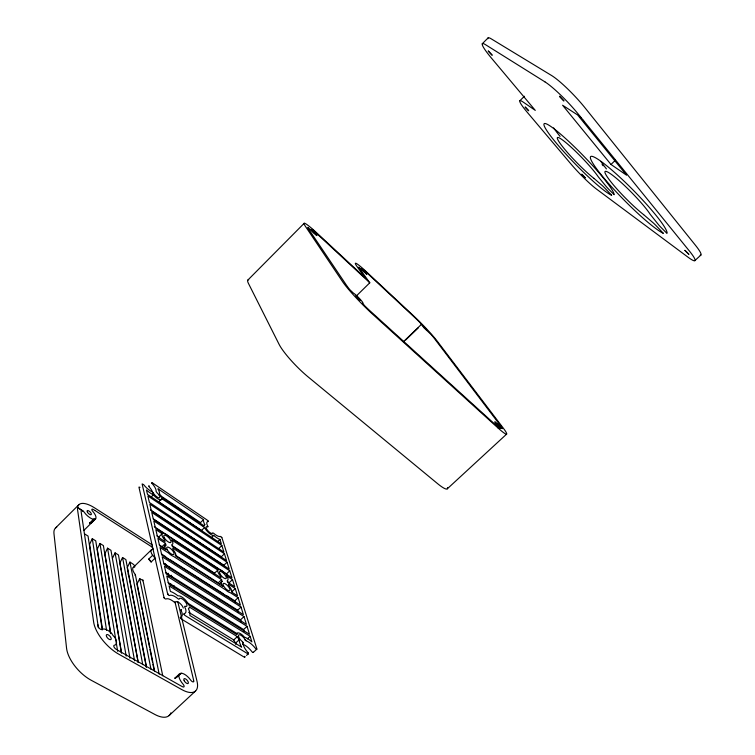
<?xml version="1.0" encoding="UTF-8"?>
<svg xmlns="http://www.w3.org/2000/svg" width="755" height="755" viewBox="0 0 755 755"><rect width="100%" height="100%" fill="white"/><g stroke="black" fill="none" stroke-linecap="round" stroke-linejoin="round"><path stroke-width="1.13" d="M167.789 594.128L167.723 593.968A21.697 8.494 47.2 0 1 167.336 592.581L142.327 484.88A19.026 6.55 45.2 0 1 142.157 483.936L143.601 484.597A10.249 3.52 44.9 0 0 152.142 491.826L153.322 492.977A4.672 1.604 45.2 0 0 159.258 497.856A4.672 1.604 45.2 0 0 156.823 492.571L156.068 491.382A10.249 3.52 44.9 0 0 152.312 483.757L151.897 483.087M369.78 282.795L312.221 229.378L314.118 231.945A6.021 0.547 45.4 0 1 316.619 235.484A6.021 0.547 45.4 0 1 310.664 229.907L307.832 227.397A23.462 2.133 45.5 0 0 308.899 229.52L346.413 285.145A25.906 2.633 45.7 0 0 350.018 289.882L353.576 293.261A6.776 0.698 45.7 0 1 359.842 298.895A6.776 0.698 45.7 0 1 362.428 302.849L364.486 305.558A25.906 2.633 45.7 0 0 370.818 311.57L495.648 424.942A23.773 2.171 46.5 0 0 499.876 428.547L498.536 426.566A6.144 0.566 46.6 0 1 494.808 421.734A6.144 0.566 46.6 0 1 500.15 426.65L502.481 428.651A23.773 2.171 46.5 0 0 500.15 425.225L434.408 338.533A20.696 1.68 46 0 0 431.218 334.625L423.942 327.793L419.827 322.432A20.696 1.68 46 0 0 415.071 317.827L367.562 273.489A21.442 1.803 45.7 0 0 363.259 269.648L362.768 269.318L366.836 274.395L358.823 267.157A21.442 1.803 45.7 0 0 360.116 269.356L369.78 282.795L356.332 295.998M164.118 597.63L164.052 597.479A21.678 8.579 47.3 0 1 163.675 596.082L139.137 488.032A19.007 6.616 45.2 0 1 138.967 487.079L140.015 487.315M208.22 521.346L208.154 521.62A9.824 3.237 46.4 0 0 207.842 526.367L207.578 526.858A4.511 1.501 46.4 0 0 207.625 530.406A4.511 1.501 46.4 0 0 212.617 532.917L213.486 533.162A9.824 3.237 46.4 0 0 220.385 536.418L221.885 537.72A18.403 6.134 46.4 0 1 222.263 538.768L256.483 647.62A20.989 7.833 48.6 0 1 256.823 648.838L256.842 648.97M256.804 649.149L256.804 649.149A1.284 0.472 48.9 0 1 255.445 648.375A11.382 4.247 48.9 0 0 246.479 641.033A1.284 0.472 48.6 0 1 245.79 640.561L245.196 639.796A5.153 1.925 48.6 0 0 238.891 634.804A5.153 1.925 48.6 0 0 242.053 641.382A1.293 0.481 48.7 0 1 242.704 642.127L242.959 642.816A11.382 4.247 48.9 0 0 247.829 652.48A1.312 0.491 48.9 0 1 248.197 652.99L248.338 653.32M242.676 644.194A1.284 0.481 48.7 0 0 242.94 644.317A11.372 4.285 48.9 0 1 251.906 651.65A1.284 0.481 48.9 0 0 253.265 652.424L253.312 652.235M151.878 482.992L152.501 482.955A19.035 6.559 45.2 0 1 153.765 483.776L206.096 519.336A18.403 6.134 46.4 0 1 207.304 520.195L208.182 521.233M184.078 614.108L184.069 613.853A1.35 0.538 47.5 0 1 184.258 613.664A11.854 4.7 47.2 0 0 184.777 607.029L184.654 606.454A1.34 0.529 47.4 0 1 185.117 606.312A5.323 2.086 47.2 0 0 185.202 601.575A5.323 2.086 47.2 0 0 179.199 599.017L178.907 599.225A1.331 0.519 47.1 0 1 178.123 598.819A11.854 4.7 47.2 0 0 169.554 595.497A1.34 0.529 46.9 0 1 168.11 594.647L167.723 593.968L168.11 594.647M207.955 526.811L207.965 526.726M181.002 610.172L181.002 609.917A1.331 0.529 47.4 0 1 181.464 609.785M184.126 614.259L184.286 614.598A1.35 0.538 47.5 0 0 185.183 615.542A21.697 8.494 47.2 0 0 186.608 616.467L246.423 652.943A20.989 7.833 48.6 0 0 247.8 653.726A1.312 0.491 48.9 0 0 248.376 653.688L248.376 653.462M175.528 602.575L175.556 602.481A5.323 2.105 47.3 0 1 179.209 602.745A5.323 2.105 47.3 0 1 183.286 608.077M135.06 575.385L135.334 574.602A8.484 3.416 46.1 0 1 134.371 567.081A2.227 0.897 45.8 0 0 134.768 566.854M110.57 633.615L95.743 540.835L92.28 538.683L89.6 544.364L102.491 629.377M121.329 652.329L103.388 545.591L99.953 543.458L97.263 549.102L110.758 633.454M149.112 485.909L149.169 486.852A10.24 3.558 44.9 0 1 152.765 492.675M129.973 658.228L110.957 550.301L107.55 548.177L104.86 553.792L121.583 653.198M112.391 558.436L115.081 552.868L118.45 554.963L138.184 662.05M146.461 666.703L125.887 559.587L122.546 557.511L119.847 563.041L138.156 662.494M134.768 566.259L134.768 566.259A2.227 0.897 45.8 0 0 133.088 564.145A19.734 8.031 46 0 0 131.238 562.909L129.945 562.107L127.236 567.618L128.199 572.62A8.475 3.454 46.1 0 0 128.388 574.914M175.264 602.698L175.264 602.698A1.331 0.529 47.1 0 1 174.48 602.292A11.844 4.747 47.2 0 0 165.883 598.998A1.34 0.538 46.9 0 1 164.439 598.149L164.052 597.479L164.439 598.149M142.506 580.765L142.912 580.114A8.484 3.416 46.1 0 1 139.713 578.66A69.989 21.923 -75.3 0 1 137.637 582.756L136.938 584.059L139.684 597.809M247.97 279.954L304.171 223.301M482.266 43.771L487.966 38.024M55.596 527.905L79.011 504.585M95.394 519.006L91.478 522.885A8.89 3.558 44.2 0 1 89.524 523.177L93.46 519.289A4.69 1.859 44.5 0 1 95.394 519.006A8.89 3.511 44.3 0 0 92.705 511.239A2.322 0.906 44.3 0 1 91.855 509.436A2.322 0.906 44.3 0 1 93.186 509.417A20.527 8.145 44.5 0 1 95.026 510.522M83.89 530.397L95.659 518.751M519.912 100.698L524.414 96.253M150.991 497.205L153.388 494.855A7.352 2.529 45.2 0 0 159.003 499.433A7.352 2.529 45.2 0 0 161.863 498.696L204.596 527.49A7.106 2.369 46.4 0 0 208.993 533.021A7.106 2.369 46.4 0 0 213.731 535.437A14.298 4.719 46.4 0 0 219.979 539.447L221.366 543.902L147.489 494.374L146.451 489.986A14.911 5.115 44.9 0 0 153.388 494.855M161.863 498.696L158.692 501.801L201.481 530.491A7.106 2.397 46.4 0 0 201.755 531.048M158.531 538.013A7.399 2.727 45.9 0 1 158.776 536.994L162.136 533.728L155.804 529.595L157.474 536.673L165.034 541.58L164.618 539.853A7.399 2.699 45.9 0 1 162.136 533.728M133.239 567.439L151.472 549.772M152.585 555.331A4.53 1.746 46 0 1 154.973 558.275L151.132 561.994A8.503 3.275 46.1 0 1 148.754 559.04L152.585 555.331A8.513 3.246 46.1 0 1 152.557 549.461A2.237 0.849 45.8 0 0 152.812 548.413A2.237 0.849 45.8 0 0 151.217 546.554A19.809 7.625 46 0 0 149.377 545.299L95.017 510.522M165.477 543.364L165.902 545.119A7.512 2.775 46.2 0 0 166.034 549.838L159.598 545.695L157.899 538.466L165.477 543.364L162.07 546.658L159.23 544.827M163.174 547.762L165.902 545.119M200.386 523.611A14.288 4.766 46.4 0 1 200.462 522.649L203.539 519.676L157.955 488.759A14.911 5.115 44.9 0 1 159.55 494.119A7.352 2.529 45.2 0 1 161.457 497.12L204.124 525.895A7.106 2.369 46.4 0 1 204.813 524.697A14.298 4.719 46.4 0 1 203.539 519.676M203.265 526.188L204.813 524.697M201.481 530.491L204.596 527.49M403.576 341.553L421.318 324.49M405.652 340.005L418.298 327.849M211.391 537.673L213.731 535.437M610.984 164.458L626.574 175.207L577.613 114.939L562.579 105.228L610.984 164.458L615.41 160.23M217.648 541.675L219.979 539.447M218.742 548.526L221.876 545.535L147.867 495.978L149.405 502.481L223.924 552.122L221.876 545.535M224.443 553.792L226.538 560.521L151.359 510.758L149.792 504.123L224.443 553.792L221.281 556.803L150.462 509.918M214.42 574.225A7.154 2.539 47.2 0 1 214.543 573.168L217.836 570.044L171.64 539.919A7.399 2.699 45.9 0 1 171.829 544.534L172.263 546.261L221.055 577.896L220.545 576.159A7.154 2.51 47.2 0 1 217.836 570.044M227.066 562.22L229.209 569.081L153.35 519.213L151.755 512.428L227.066 562.22L223.867 565.259L153.35 518.874M227.132 575.886L226.519 573.885L229.746 570.818L153.756 520.922L155.388 527.849L163.797 533.341A7.399 2.699 45.9 0 1 169.12 536.814L219.261 569.553A7.154 2.51 47.2 0 1 224.216 572.79L231.927 577.82L229.746 570.818M221.602 579.698L222.121 581.463A7.267 2.576 47.5 0 0 222.659 586.276L175.717 556.067A7.512 2.775 46.2 0 0 173.15 549.81L172.706 548.054L221.602 579.698L218.27 582.851L175.198 555.114M219.63 583.832L222.121 581.463M232.483 579.595L234.711 586.748L227.784 582.265L227.255 580.519A7.154 2.51 47.2 0 0 226.689 575.82L232.483 579.595L229.209 582.681L227.283 581.435M231.964 591.665L235.267 588.551L228.34 584.068L228.878 585.833A7.267 2.576 47.5 0 1 231.672 592.08L237.542 595.855L235.267 588.551M235.428 602.981L234.777 600.838L238.118 597.705L230.284 592.666A7.267 2.576 47.5 0 1 225.811 590.004L173.556 556.426A7.512 2.775 46.2 0 1 168.591 553.019L160.032 547.526L161.778 554.916L240.439 605.161L238.118 597.705M238.316 612.39L237.646 610.21L241.024 607.039L162.221 556.784L164.005 564.344L243.403 614.664L241.024 607.039M175.632 678.283A5.153 2.256 48.6 0 1 174.867 678.207L179.275 674.083A5.162 2.237 48.6 0 0 181.058 673.196A9.853 4.256 49 0 1 190.675 680.095A2.567 1.095 49 0 0 192.751 681.831A2.567 1.095 49 0 0 193.733 681.095M174.867 678.207A9.843 4.303 49 0 1 176.67 677.301L181.058 673.196M241.27 622.007L240.581 619.779L243.997 616.59L164.458 566.259L166.279 573.989L246.423 624.366L243.997 616.59M244.186 631.548L243.582 629.557L247.036 626.339L166.742 575.952L168.61 583.86L249.509 634.294L247.036 626.339M188.646 612.277L233.757 639.938L237.315 636.625A7.569 2.822 48.6 0 0 239.241 639.712A16.553 6.172 48.9 0 0 241.628 647.139L189.835 615.457A17.242 6.833 47.2 0 0 188.42 608.738A8.381 3.284 47.2 0 0 189.269 606.982L237.315 636.625M235.749 644.392A16.544 6.238 48.9 0 1 235.664 643.034L239.241 639.712M247.338 638.9L250.141 636.305L169.082 585.861L170.404 591.448A17.242 6.833 47.2 0 1 177.982 595.865A8.381 3.284 47.2 0 1 183.654 598.337A8.381 3.284 47.2 0 1 188.75 604.934L236.711 634.568A7.569 2.822 48.6 0 1 244.441 637.126A16.553 6.172 48.9 0 1 251.868 641.863L250.141 636.305M169.063 715.598L195.47 691.08M246.526 655.434L248.329 653.764M253.208 652.48L256.747 649.206M447.319 488.787L506.662 434.078M694.827 260.654L700.848 255.096M186.513 602.348L237.617 633.973M84.541 533.87L88.042 536.05L102.246 629.944M168.129 582.473L243.582 629.557M82.908 510.965L77.567 507.539L82.908 510.965A2.359 0.944 44.1 0 1 84.286 512.324A8.89 3.511 44.3 0 0 93.46 519.289M165.902 572.79L240.581 619.779M163.665 563.287L237.646 610.21M161.344 553.906L165.156 556.341A7.503 2.803 46.2 0 0 170.12 559.729L222.451 593.175A7.257 2.605 47.5 0 0 226.934 595.827L234.777 600.838M156.964 535.814L158.776 536.994M172.225 545.723L214.543 573.168M154.322 526.726L226.519 573.885M158.701 494.459L200.462 522.649M579.764 116.317L581.246 118.148M582.737 119.979L584.219 121.8M245.79 640.561L245.29 639.947M152.878 492.373L153.133 492.675M245.649 640.419L245.196 639.796L245.517 640.268M221.545 537.173L221.828 537.598M244.771 656.793L244.771 657.02A1.302 0.5 49 0 1 244.195 657.067A20.98 7.909 48.6 0 1 242.817 656.284L182.908 619.968A21.678 8.579 47.3 0 1 181.483 619.053A1.35 0.547 47.5 0 1 180.587 618.109L180.369 617.363A1.35 0.547 47.5 0 1 180.558 617.175A11.844 4.747 47.2 0 0 181.124 610.502L181.002 609.917M167.723 593.968L167.978 594.468M164.052 597.479L164.307 597.979M242.704 642.127L242.95 642.713M208.238 521.441L208.04 520.969M148.754 486.173L148.773 485.927M248.386 653.585L248.197 652.99L248.376 653.688M242.799 642.288L242.959 642.816M184.069 613.853L184.286 614.598M180.587 618.109L180.379 617.609M151.887 482.907L151.915 482.841M171.394 575.263L171.951 577.537M173.876 585.521L174.433 587.805M177.736 601.49L197.027 681.321A27.756 12.005 48.6 0 1 181.653 689.513L118.714 654.151A28.709 13.014 46.9 0 1 93.648 622.12L77.614 510.059A25.217 10.004 44.5 0 1 94.583 507.87L148.782 542.619A24.339 9.371 46 0 1 152.132 544.987M168.11 573.196L168.931 576.612M170.554 583.455L171.102 585.738M174.905 601.697L193.393 679.236A22.584 9.768 48.6 0 1 193.724 681.095M142.912 580.114L162.731 675.734M139.713 578.66L159.173 674.092M135.334 574.602L154.633 671.242M140.137 600.102L141.968 609.266M142.421 611.559L147.225 635.625M147.678 637.909L149.509 647.082M149.962 649.375L152.482 661.975M152.935 664.268L154.077 669.996M129.945 562.107L150.972 669.232M146.366 667.307L128.86 576.056A8.475 3.454 46.1 0 1 128.595 575.47M122.546 557.511L142.742 664.617M115.081 552.868L134.588 660.814M107.55 548.177L126.179 656.095M99.953 543.458L117.686 651.329M92.28 538.683L106.568 630.283M98.376 627.745L81.247 512.362A20.527 8.145 44.5 0 1 81.153 510.927A2.359 0.944 44.1 0 1 82.606 510.776M89.524 523.177A4.681 1.878 44.5 0 1 91.478 522.885M97.754 624.47A23.358 10.589 46.9 0 0 98.178 626.48A2.699 1.236 46.4 0 0 99.896 628.83A2.699 1.236 46.4 0 0 101.963 629.434A10.268 4.709 46.8 0 1 111.891 633.624A5.342 2.416 46.9 0 0 114.722 637.239A10.268 4.709 46.8 0 1 114.354 645.251A2.718 1.246 47.2 0 0 113.948 646.78A2.718 1.246 47.2 0 0 115.883 649.083A23.358 10.589 46.9 0 0 118.11 650.451L180.832 685.833A22.584 9.768 48.6 0 0 182.842 686.852A2.624 1.142 49 0 0 184.116 686.408A2.624 1.142 49 0 0 183.012 684.106A9.853 4.256 49 0 1 179.275 674.083M176.67 677.301A5.153 2.256 48.6 0 1 176.576 677.622M165.354 563.711A2.246 0.859 46.3 0 1 166.034 564.825A19.809 7.625 46 0 1 166.477 566.354M155.615 558.908A8.513 3.246 46.1 0 1 154.973 558.275M148.754 559.04A4.521 1.765 46 0 1 151.132 561.994M170.875 712.843A27.595 12.778 48.9 0 1 154.879 714.466L91.27 680.302A28.53 13.845 47 0 1 66.572 648.262L53.964 533.577A25.075 10.664 44.4 0 1 56.729 527.15M161.674 554.208A24.339 9.371 46 0 1 162.599 555.35M169.158 566.467A24.339 9.371 46 0 1 169.743 568.421M152.897 493.194A10.24 3.558 44.9 0 1 152.963 494.1M235.664 643.034A7.569 2.85 48.6 0 1 233.757 639.938M487.872 38.703A29.992 3.917 46.6 0 1 491.288 38.873L551.414 75.406A33.239 4.87 46.2 0 1 584.795 107.55L695.317 245.101A30.408 3.992 45 0 1 700.196 255.218M606.435 168.912A54.266 7.116 45.4 0 1 600.82 161.381M560.068 136.4A50.104 6.106 45.8 0 1 553.613 127.897M602.084 164.533A50.104 6.106 45.8 0 1 603.16 165.779M248.678 279.794A28.482 4.521 45.1 0 0 248.461 283.446L279.057 344.271A31.399 5.559 45.6 0 0 308.163 376.943L437.466 483.549A28.85 4.606 47 0 0 447.526 487.636M364.693 272.177L361.277 268.723L364.693 272.177M525.187 107.116L528.698 110.768L525.244 107.106M360.258 300.197L356.049 295.96L360.258 300.197M500.848 428.132L497.092 424.225L500.848 428.132M684.908 250.386L688.928 254.397L684.974 250.367M559.502 96.319L563.853 100.859L559.502 96.319M314.627 233.182L310.881 229.397L314.627 233.182M581.869 174.292L585.21 177.765L581.869 174.292M488.287 51.066L492.081 55.106L488.287 51.066M426.594 329.935L423.376 326.585L426.594 329.935M544.902 81.833L485.522 44.687A29.955 3.709 46.6 0 0 491.486 58.163L535.286 110.381L523.29 102.151A27.284 3.105 46.1 0 0 527.566 112.665L570.903 163.939A26.302 2.888 45.8 0 0 596.516 189.099L688.107 257.257A30.37 3.775 45 0 0 689.192 250.773L578.179 113.986A33.201 4.606 46.1 0 0 544.902 81.833M643.619 214.637L642.326 213.599A33.333 4.134 45.4 0 1 608.436 178.586A33.333 4.134 45.4 0 1 617.581 179.322A33.333 4.134 45.4 0 1 650.121 214.222L658.785 225.028A16.232 2.038 45.1 0 0 660.936 227.359L666.958 233.37A54.2 6.729 45.4 0 0 615.929 173.641A54.2 6.729 45.4 0 0 600.272 173.593A54.2 6.729 45.4 0 0 663.39 233.361L655.68 225.216A15.544 1.878 45.2 0 0 653.358 222.989L643.619 214.637M593.949 178.378L592.628 177.312A30.776 3.548 45.8 0 1 561.248 144.922A30.776 3.548 45.8 0 1 567.751 144.177A30.776 3.548 45.8 0 1 598.168 176.679L606.595 186.976A14.93 1.755 45.6 0 0 608.615 189.156L614.136 194.677A50.047 5.776 45.8 0 0 565.259 138.231A50.047 5.776 45.8 0 0 554.51 140.93A50.047 5.776 45.8 0 0 611.682 195.29L604.604 187.825A15.666 1.765 45.6 0 0 602.348 185.645L593.949 178.378M497.781 427.774L372.602 314.184A31.833 3.228 45.7 0 1 342.534 281.606L305.313 226.198A28.832 2.624 45.5 0 1 317.053 233.144L365.071 277.736L356.945 266.392A26.35 2.208 45.7 0 1 366.156 271.545L413.542 315.798A25.434 2.067 46 0 1 437.249 341.175L503.217 428.028A29.218 2.671 46.5 0 1 497.781 427.774M244.78 656.916L244.592 656.331L244.771 657.02M106.568 636.55A3.246 1.491 46.8 0 0 110.843 639.57A3.246 1.491 46.8 0 0 108.833 635.21A3.246 1.491 46.8 0 0 106.568 636.55M184.173 680.661A3.114 1.35 49 0 0 188.118 683.464A3.114 1.35 49 0 0 185.985 679.189A3.114 1.35 49 0 0 184.173 680.661M87.486 512.277A2.812 1.114 44.3 0 0 91.195 514.627A2.812 1.114 44.3 0 0 88.958 511.022A2.812 1.114 44.3 0 0 87.486 512.277M223.537 585.814A4.841 1.718 47.5 0 0 229.614 590.74A4.841 1.718 47.5 0 0 226.443 584.615A4.841 1.718 47.5 0 0 223.537 585.814M167.355 549.951A5.002 1.85 46.2 0 0 173.754 554.519A5.002 1.85 46.2 0 0 169.979 548.073A5.002 1.85 46.2 0 0 167.355 549.951M164.43 537.975A4.936 1.803 45.9 0 0 170.743 542.524A4.936 1.803 45.9 0 0 167.044 536.21A4.936 1.803 45.9 0 0 164.43 537.975M220.215 574.253A4.775 1.67 47.2 0 0 226.141 578.528A4.775 1.67 47.2 0 0 222.338 572.29A4.775 1.67 47.2 0 0 220.215 574.253"/></g></svg>
